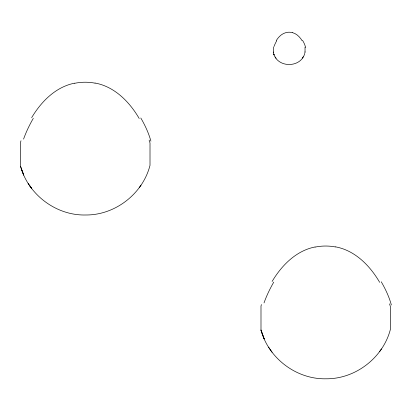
<?xml version="1.0" encoding="UTF-8"?>
<svg xmlns="http://www.w3.org/2000/svg" width="411" height="411" viewBox="0 0 411 411"><rect width="100%" height="100%" fill="white"/><g stroke="black" fill="none" stroke-linecap="round" stroke-linejoin="round"><path stroke-width="0.62" d="M20.997 140.773L20.55 142.232L20.55 166.296C28.205 194.665 56.235 215.708 85.637 214.989C115.039 215.282 142.761 193.843 150.005 165.366L150.005 142.977L149.121 140.064M261.442 304.577L260.995 306.036L260.995 330.1C268.645 358.469 296.68 379.512 326.077 378.793C355.484 379.086 383.206 357.647 390.45 329.17L390.45 306.781L389.566 303.873M304.808 53.317C300.965 68.108 277.636 68.277 273.577 53.538L274.132 54.966L273.839 54.257M31.652 117.674C41.192 101.63 55.67 86.906 74.617 83.161M305.029 51.914L304.808 52.238M272.097 281.478C281.638 265.434 296.115 250.71 315.062 246.965M303.231 56.785L302.388 58.049M276.3 40.535C278.499 36.985 281.674 33.743 285.825 32.649A9.828 7.398 0.1 0 1 292.719 32.721M139.216 187.699L141.004 185.15M379.661 351.503L381.449 348.954M95.08 83.032C114.654 86.649 129.557 101.933 139.216 118.522M335.525 246.836C355.094 250.453 370.003 265.737 379.661 282.326M292.724 32.71C296.855 33.887 299.984 37.17 302.157 40.746M273.577 52.351L273.351 52.038M276.069 58.228L275.206 56.98M272.097 352.248L268.573 347.141M29.828 185.942L31.652 188.444L28.128 183.352M21.48 169.275L23.751 175.101L20.55 166.296M305.029 47.106L305.029 52.557M273.351 46.921L273.351 52.788M274.075 46.422A11.441 3.55 -59.3 0 1 276.726 40.761M302.65 40.525A11.405 4.516 57.2 0 1 305.548 47.481M264.021 302.907A46.633 14.709 -59.1 0 1 273.747 282.136M315.114 247.098A39.651 29.715 0 0 1 335.479 246.96M381.244 281.802A46.397 17.956 57.3 0 1 391.354 304.998M23.576 139.103A46.633 14.709 -59.1 0 1 33.301 118.332M74.668 83.294A39.651 29.715 0 0 1 95.033 83.156M140.798 117.998A46.397 17.956 57.3 0 1 150.909 141.194M264.191 338.895L260.995 330.095L264.191 338.895"/></g></svg>
